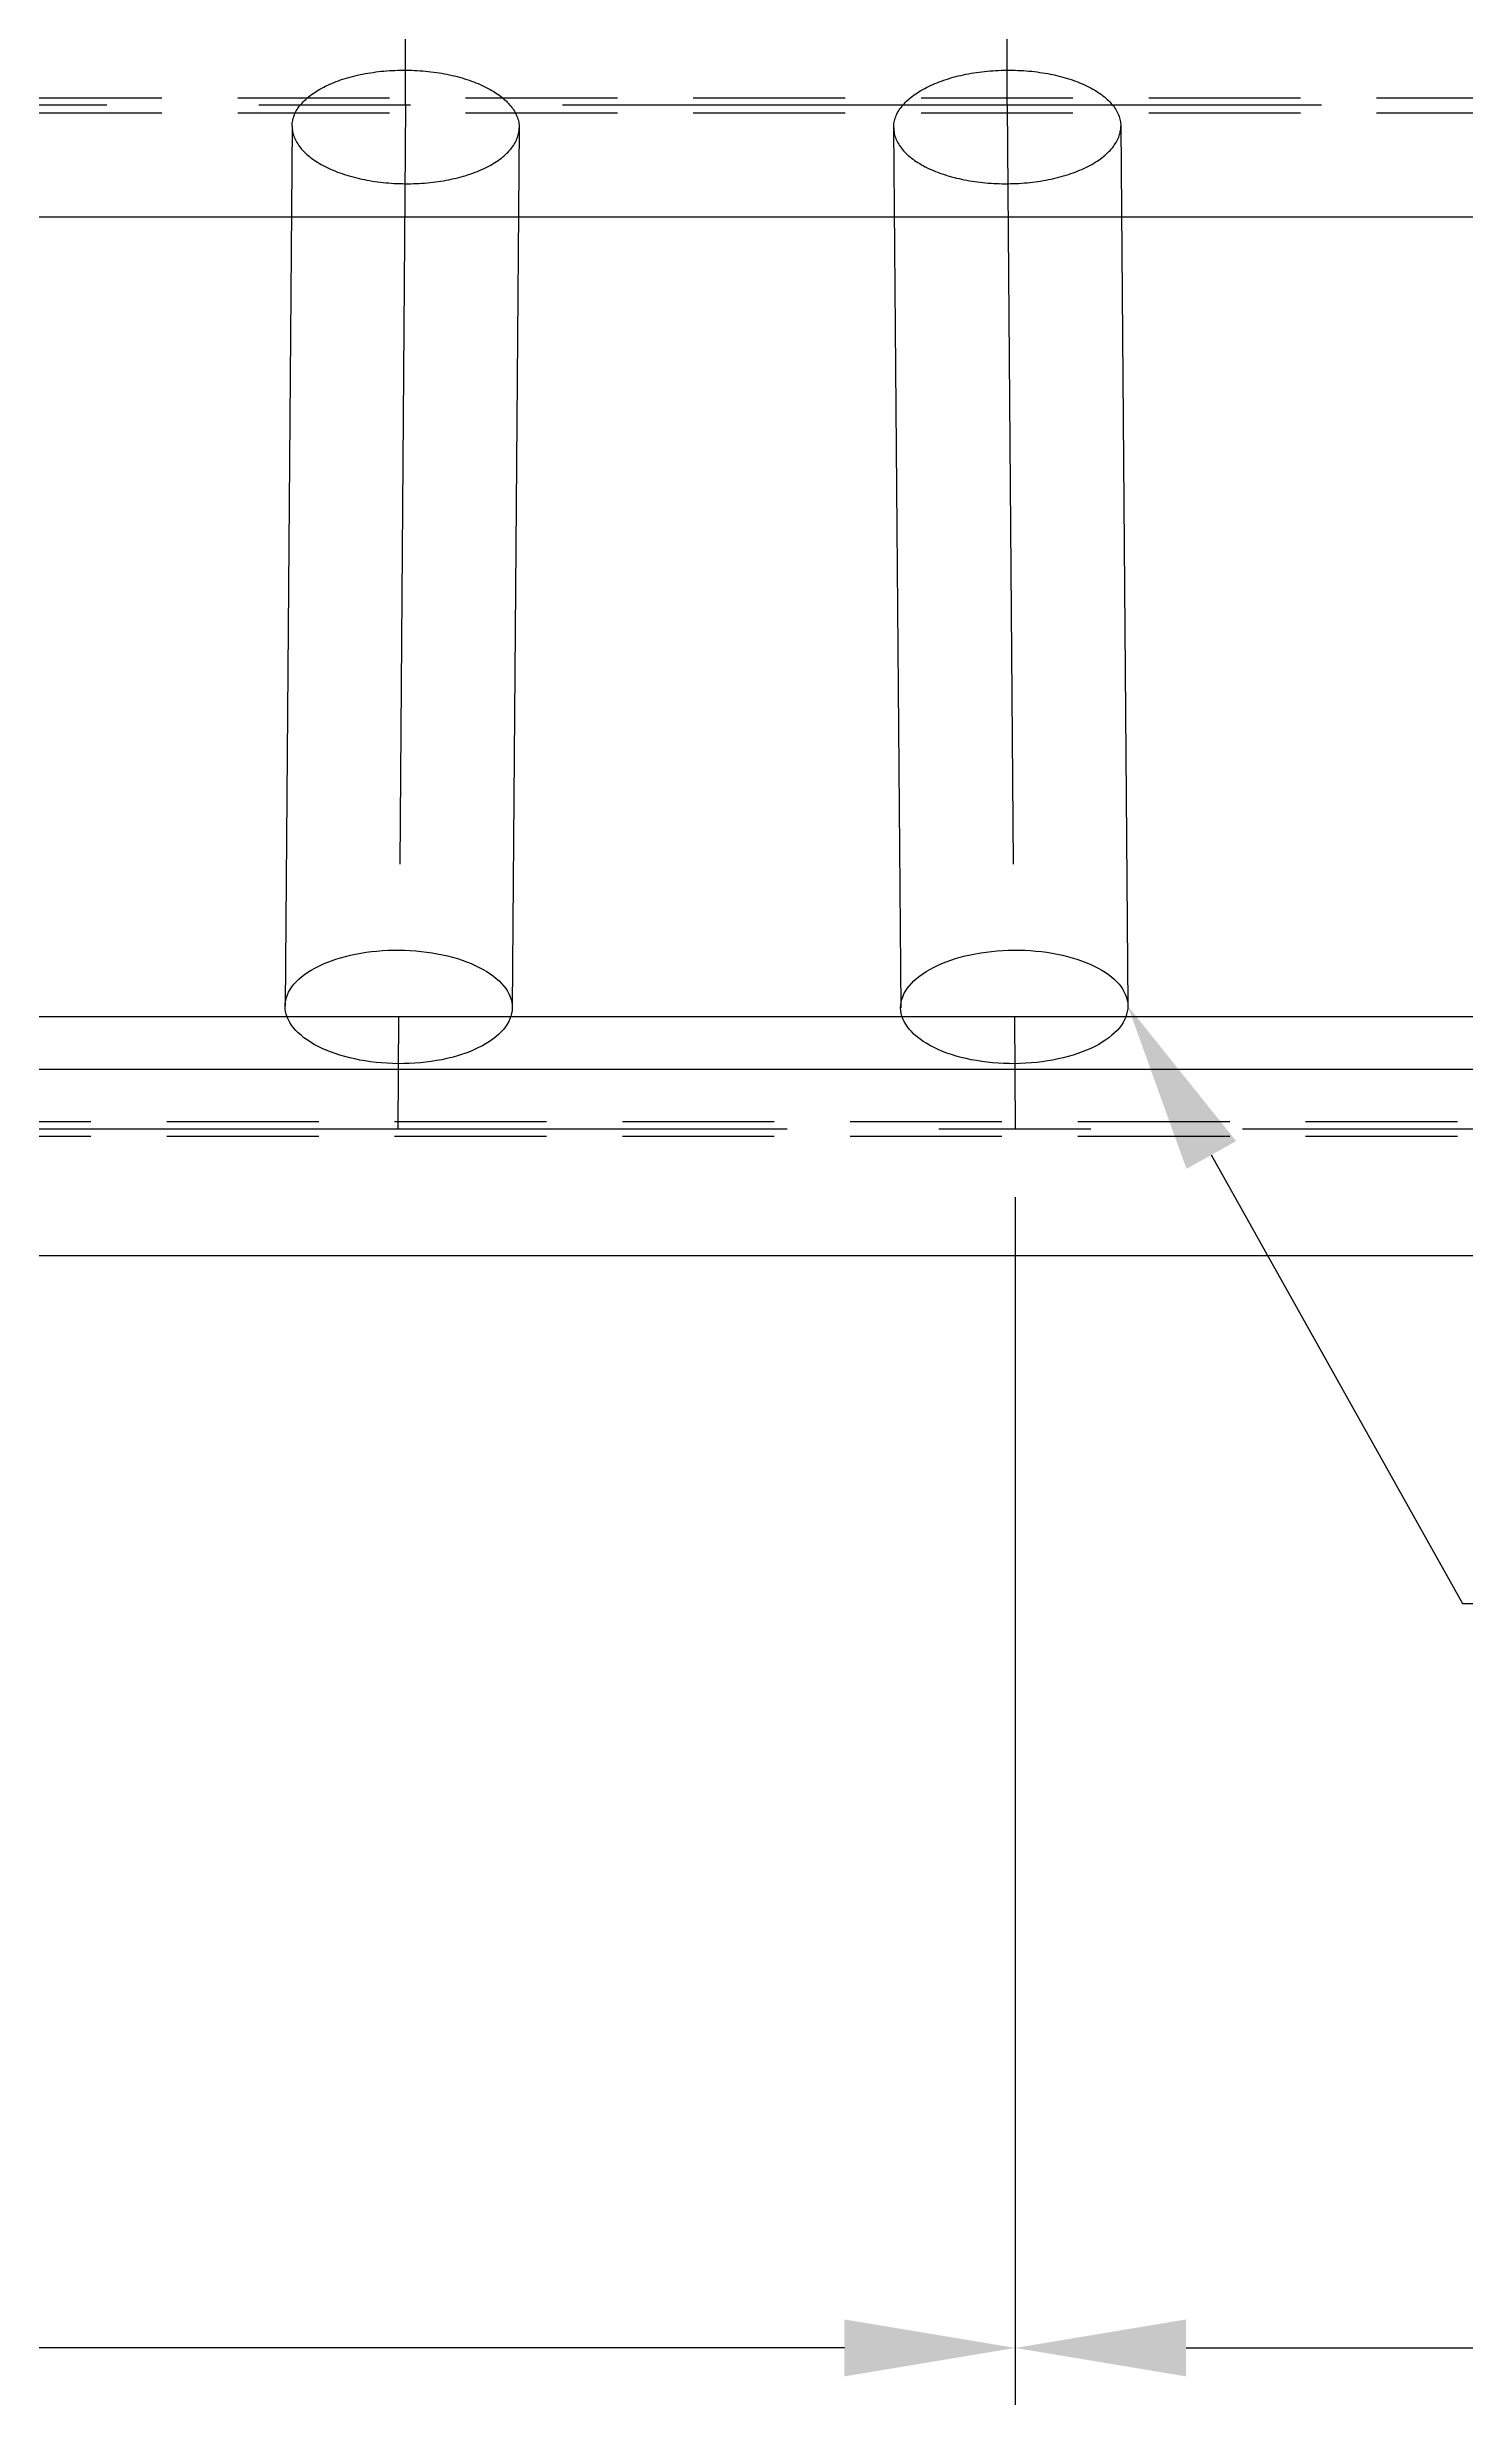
# Model space of a CAD drawing. Extents: x 0 to 13716, y 0 to 9144.
# Drawn here: x 8560 to 9034, y 2041 to 2830 of the extents above; entities that cross this region are included whole.
import ezdxf

# ---------------------------------------------------------------- set-up
doc = ezdxf.new("R2010")
doc.units = 0
doc.header["$LTSCALE"] = 8
for name, pattern in [('CENTER', [50.8, 31.75, -6.35, 6.35, -6.35]), ('HIDDEN', [9.525, 6.35, -3.175]), ('HIDDEN2', [4.7625, 3.175, -1.5875])]:
    doc.linetypes.add(name, pattern=pattern)
doc.layers.get('DEFPOINTS').update_dxf_attribs({"linetype": 'CONTINUOUS'})
for name, color, linetype in [('EMS_CL', 1, 'CENTER'), ('EMS_DIM', 3, 'CONTINUOUS'), ('EMS_HF', 3, 'HIDDEN2'), ('EMS_HIDDEN', 3, 'HIDDEN'), ('EMS_OBJECT', 2, 'CONTINUOUS')]:
    doc.layers.add(name, color=color, linetype=linetype)
doc.styles.add('ROMANS', font='Romans', dxfattribs={"width": 0.85, "height": 48})
doc.dimstyles.get("Standard").update_dxf_attribs({"dimtxt": 2.5, "dimasz": 2.5, "dimexe": 1.25, "dimexo": 0.625, "dimtad": 1, "dimcen": 2.5, "dimazin": 3, "dimtfac": 1, "dimtmove": 0, "dimatfit": 3})

# ---------------------------------------------------------------- blocks, each defined once
blk = doc.blocks.new('*U235')
at = {"layer": 'EMS_DIM'}
blk.add_lwpolyline([(8949.47, 2458.99), (9033.52, 2308.91), (9085.84, 2308.91)], dxfattribs=at)
blk.add_solid([(8941.16, 2454.33), (8921.54, 2508.85), (8957.78, 2463.64)], dxfattribs=at)
blk = doc.blocks.new('*U240')
at = {"layer": 'EMS_DIM', "style": 'ROMANS', "width": 0.85}
blk.add_text('X2', height=48, dxfattribs=at).set_placement((8432.8, 2075.06))
blk = doc.blocks.new('*D56')
at = {"layer": 'DEFPOINTS', "color": 0}
for p in [(8059.45, 2467.75), (8883.87, 2467.75), (8059.45, 2059.82)]:
    blk.add_point(p, dxfattribs=at)
at = {"layer": 'EMS_DIM'}
for p, q in [((8059.45, 2444.89), (8059.45, 2040.77)), ((8883.87, 2444.89), (8883.87, 2040.77)), ((8826.72, 2059.82), (8116.6, 2059.82))]:
    blk.add_line(p, q, dxfattribs=at)
for points in [[(8116.6, 2069.35), (8116.6, 2050.3), (8059.45, 2059.82)], [(8826.72, 2069.35), (8826.72, 2050.3), (8883.87, 2059.82)]]:
    blk.add_solid(points, dxfattribs=at)
at = {"layer": 'EMS_OBJECT'}
blk.add_blockref('*U240', (0, 0), dxfattribs=at)
blk = doc.blocks.new('*U241')
at = {"layer": 'EMS_DIM', "style": 'ROMANS', "width": 0.85}
blk.add_text('Y2', height=48, dxfattribs=at).set_placement((9157.79, 2075.06))
blk = doc.blocks.new('*D57')
at = {"layer": 'DEFPOINTS', "color": 0}
for p in [(8883.87, 2467.75), (9501.67, 2467.75), (9501.67, 2059.82)]:
    blk.add_point(p, dxfattribs=at)
at = {"layer": 'EMS_DIM'}
for p, q in [((8883.87, 2444.89), (8883.87, 2040.77)), ((9501.67, 2444.89), (9501.67, 2040.77)), ((8941.02, 2059.82), (9444.52, 2059.82))]:
    blk.add_line(p, q, dxfattribs=at)
for points in [[(8941.02, 2069.35), (8941.02, 2050.3), (8883.87, 2059.82)], [(9444.52, 2069.35), (9444.52, 2050.3), (9501.67, 2059.82)]]:
    blk.add_solid(points, dxfattribs=at)
at = {"layer": 'EMS_OBJECT'}
blk.add_blockref('*U241', (0, 0), dxfattribs=at)

msp = doc.modelspace()

# ---------------------------------------------------------------- linework, layer by layer
at = {"layer": 'EMS_CL'}
for p, q in [((8679.924, 2810.246), (8679.924, 3605.246)), ((8881.195, 2810.246), (8881.195, 3605.246)), ((8679.924, 2810.246), (8677.252, 2467.746)), ((8881.195, 2810.246), (8883.867, 2467.746))]:
    msp.add_line(p, q, dxfattribs=at)
at = {"layer": 'EMS_CL', "color": 252}
for p, q in [((9799.174, 2810.246), (7762.672, 2810.246)), ((7740.756, 2467.746), (9817.71, 2467.746))]:
    msp.add_line(p, q, dxfattribs=at)
at = {"layer": 'EMS_DIM'}
for p, q in [((8641.925, 2803.286), (8639.578, 2508.847)), ((8717.923, 2802.68), (8715.576, 2508.241)), ((8843.196, 2802.68), (8845.543, 2508.241)), ((8919.193, 2803.286), (8921.54, 2508.847))]:
    msp.add_line(p, q, dxfattribs=at)
for points in [[(8641.93, 2803.29, 0), (8641.94, 2803.75, 0), (8641.98, 2804.22, 0), (8642.04, 2804.68, 0), (8642.12, 2805.15, 0), (8642.23, 2805.61, 0), (8642.36, 2806.07, 0), (8642.51, 2806.53, 0), (8642.68, 2806.99, 0), (8642.88, 2807.44, 0), (8643.1, 2807.89, 0), (8643.34, 2808.34, 0), (8643.61, 2808.79, 0), (8643.89, 2809.23, 0), (8644.2, 2809.67, 0), (8644.53, 2810.1, 0), (8644.88, 2810.53, 0), (8645.25, 2810.96, 0), (8645.64, 2811.38, 0), (8646.05, 2811.8, 0), (8646.48, 2812.21, 0), (8646.94, 2812.61, 0), (8647.41, 2813.01, 0), (8647.9, 2813.4, 0), (8648.41, 2813.79, 0), (8648.94, 2814.17, 0), (8649.49, 2814.54, 0), (8650.06, 2814.91, 0), (8650.65, 2815.27, 0), (8651.25, 2815.62, 0), (8651.87, 2815.97, 0), (8652.51, 2816.3, 0), (8653.16, 2816.63, 0), (8653.83, 2816.95, 0), (8654.52, 2817.26, 0), (8655.22, 2817.57, 0), (8655.93, 2817.86, 0), (8656.67, 2818.15, 0), (8657.41, 2818.42, 0), (8658.17, 2818.69, 0), (8658.94, 2818.95, 0), (8659.72, 2819.2, 0), (8660.52, 2819.44, 0), (8661.33, 2819.66, 0), (8662.15, 2819.88, 0), (8662.97, 2820.09, 0), (8663.81, 2820.29, 0), (8664.66, 2820.48, 0), (8665.52, 2820.65, 0), (8666.39, 2820.82, 0), (8667.27, 2820.97, 0), (8668.15, 2821.12, 0), (8669.04, 2821.25, 0), (8669.94, 2821.38, 0), (8670.84, 2821.49, 0), (8671.75, 2821.59, 0), (8672.66, 2821.68, 0), (8673.58, 2821.75, 0), (8674.5, 2821.82, 0), (8675.42, 2821.88, 0), (8676.35, 2821.92, 0), (8677.28, 2821.95, 0), (8678.21, 2821.97, 0), (8679.14, 2821.98, 0), (8680.08, 2821.98, 0), (8681.01, 2821.97, 0), (8681.94, 2821.94, 0), (8682.87, 2821.91, 0), (8683.8, 2821.86, 0), (8684.73, 2821.8, 0), (8685.65, 2821.73, 0), (8686.57, 2821.65, 0), (8687.49, 2821.56, 0), (8688.4, 2821.45, 0), (8689.3, 2821.34, 0), (8690.2, 2821.21, 0), (8691.1, 2821.08, 0), (8691.99, 2820.93, 0), (8692.87, 2820.77, 0), (8693.74, 2820.6, 0), (8694.61, 2820.42, 0), (8695.46, 2820.23, 0), (8696.31, 2820.03, 0), (8697.14, 2819.82, 0), (8697.97, 2819.6, 0), (8698.79, 2819.37, 0), (8699.59, 2819.12, 0), (8700.38, 2818.87, 0), (8701.16, 2818.61, 0), (8701.93, 2818.34, 0), (8702.68, 2818.06, 0), (8703.42, 2817.78, 0), (8704.15, 2817.48, 0), (8704.86, 2817.17, 0), (8705.55, 2816.86, 0), (8706.24, 2816.53, 0), (8706.9, 2816.2, 0), (8707.55, 2815.86, 0), (8708.18, 2815.52, 0), (8708.8, 2815.16, 0), (8709.39, 2814.8, 0), (8709.97, 2814.43, 0), (8710.54, 2814.06, 0), (8711.08, 2813.68, 0), (8711.6, 2813.29, 0), (8712.11, 2812.89, 0), (8712.59, 2812.49, 0), (8713.06, 2812.08, 0), (8713.51, 2811.67, 0), (8713.93, 2811.26, 0), (8714.34, 2810.83, 0), (8714.72, 2810.41, 0), (8715.09, 2809.97, 0), (8715.43, 2809.54, 0), (8715.75, 2809.1, 0), (8716.05, 2808.66, 0), (8716.33, 2808.21, 0), (8716.59, 2807.76, 0), (8716.82, 2807.31, 0), (8717.03, 2806.85, 0), (8717.22, 2806.39, 0), (8717.39, 2805.93, 0), (8717.53, 2805.47, 0), (8717.66, 2805.01, 0), (8717.75, 2804.54, 0), (8717.83, 2804.08, 0), (8717.88, 2803.61, 0), (8717.92, 2803.15, 0), (8717.92, 2802.68, 0)], [(8843.2, 2802.68, 0), (8843.2, 2803.15, 0), (8843.23, 2803.61, 0), (8843.29, 2804.08, 0), (8843.36, 2804.54, 0), (8843.46, 2805.01, 0), (8843.58, 2805.47, 0), (8843.73, 2805.93, 0), (8843.9, 2806.39, 0), (8844.09, 2806.85, 0), (8844.3, 2807.31, 0), (8844.53, 2807.76, 0), (8844.79, 2808.21, 0), (8845.07, 2808.66, 0), (8845.37, 2809.1, 0), (8845.69, 2809.54, 0), (8846.03, 2809.97, 0), (8846.39, 2810.41, 0), (8846.78, 2810.83, 0), (8847.19, 2811.26, 0), (8847.61, 2811.67, 0), (8848.06, 2812.08, 0), (8848.52, 2812.49, 0), (8849.01, 2812.89, 0), (8849.52, 2813.29, 0), (8850.04, 2813.68, 0), (8850.58, 2814.06, 0), (8851.15, 2814.43, 0), (8851.73, 2814.8, 0), (8852.32, 2815.16, 0), (8852.94, 2815.52, 0), (8853.57, 2815.86, 0), (8854.22, 2816.2, 0), (8854.88, 2816.53, 0), (8855.56, 2816.86, 0), (8856.26, 2817.17, 0), (8856.97, 2817.48, 0), (8857.7, 2817.78, 0), (8858.44, 2818.06, 0), (8859.19, 2818.34, 0), (8859.96, 2818.61, 0), (8860.74, 2818.87, 0), (8861.53, 2819.12, 0), (8862.33, 2819.37, 0), (8863.15, 2819.6, 0), (8863.97, 2819.82, 0), (8864.81, 2820.03, 0), (8865.66, 2820.23, 0), (8866.51, 2820.42, 0), (8867.38, 2820.6, 0), (8868.25, 2820.77, 0), (8869.13, 2820.93, 0), (8870.02, 2821.08, 0), (8870.91, 2821.21, 0), (8871.81, 2821.34, 0), (8872.72, 2821.45, 0), (8873.63, 2821.56, 0), (8874.55, 2821.65, 0), (8875.47, 2821.73, 0), (8876.39, 2821.8, 0), (8877.32, 2821.86, 0), (8878.25, 2821.91, 0), (8879.18, 2821.94, 0), (8880.11, 2821.97, 0), (8881.04, 2821.98, 0), (8881.98, 2821.98, 0), (8882.91, 2821.97, 0), (8883.84, 2821.95, 0), (8884.77, 2821.92, 0), (8885.7, 2821.88, 0), (8886.62, 2821.82, 0), (8887.54, 2821.75, 0), (8888.46, 2821.68, 0), (8889.37, 2821.59, 0), (8890.28, 2821.49, 0), (8891.18, 2821.38, 0), (8892.08, 2821.25, 0), (8892.97, 2821.12, 0), (8893.85, 2820.97, 0), (8894.73, 2820.82, 0), (8895.6, 2820.65, 0), (8896.45, 2820.48, 0), (8897.3, 2820.29, 0), (8898.14, 2820.09, 0), (8898.97, 2819.88, 0), (8899.79, 2819.66, 0), (8900.6, 2819.44, 0), (8901.4, 2819.2, 0), (8902.18, 2818.95, 0), (8902.95, 2818.69, 0), (8903.71, 2818.42, 0), (8904.45, 2818.15, 0), (8905.18, 2817.86, 0), (8905.9, 2817.57, 0), (8906.6, 2817.26, 0), (8907.29, 2816.95, 0), (8907.96, 2816.63, 0), (8908.61, 2816.3, 0), (8909.25, 2815.97, 0), (8909.87, 2815.62, 0), (8910.47, 2815.27, 0), (8911.06, 2814.91, 0), (8911.63, 2814.54, 0), (8912.17, 2814.17, 0), (8912.71, 2813.79, 0), (8913.22, 2813.4, 0), (8913.71, 2813.01, 0), (8914.18, 2812.61, 0), (8914.64, 2812.21, 0), (8915.07, 2811.8, 0), (8915.48, 2811.38, 0), (8915.87, 2810.96, 0), (8916.24, 2810.53, 0), (8916.59, 2810.1, 0), (8916.92, 2809.67, 0), (8917.23, 2809.23, 0), (8917.51, 2808.79, 0), (8917.78, 2808.34, 0), (8918.02, 2807.89, 0), (8918.24, 2807.44, 0), (8918.43, 2806.99, 0), (8918.61, 2806.53, 0), (8918.76, 2806.07, 0), (8918.89, 2805.61, 0), (8919, 2805.15, 0), (8919.08, 2804.68, 0), (8919.14, 2804.22, 0), (8919.18, 2803.75, 0), (8919.19, 2803.29, 0)], [(8639.58, 2508.85, 0), (8639.63, 2509.78, 0), (8639.78, 2510.71, 0), (8640.01, 2511.63, 0), (8640.34, 2512.55, 0), (8640.75, 2513.45, 0), (8641.26, 2514.35, 0), (8641.85, 2515.23, 0), (8642.53, 2516.09, 0), (8643.29, 2516.94, 0), (8644.14, 2517.77, 0), (8645.06, 2518.57, 0), (8646.07, 2519.35, 0), (8647.15, 2520.11, 0), (8648.3, 2520.83, 0), (8649.52, 2521.53, 0), (8650.82, 2522.19, 0), (8652.17, 2522.82, 0), (8653.59, 2523.42, 0), (8655.06, 2523.98, 0), (8656.59, 2524.51, 0), (8658.17, 2525, 0), (8659.8, 2525.44, 0), (8661.47, 2525.85, 0), (8663.18, 2526.21, 0), (8664.92, 2526.53, 0), (8666.69, 2526.81, 0), (8668.49, 2527.05, 0), (8670.31, 2527.24, 0), (8672.15, 2527.38, 0), (8674, 2527.48, 0), (8675.86, 2527.54, 0), (8677.73, 2527.54, 0), (8679.59, 2527.51, 0), (8681.45, 2527.42, 0), (8683.3, 2527.29, 0), (8685.14, 2527.12, 0), (8686.96, 2526.9, 0), (8688.75, 2526.64, 0), (8690.52, 2526.33, 0), (8692.26, 2525.98, 0), (8693.96, 2525.59, 0), (8695.62, 2525.16, 0), (8697.24, 2524.68, 0), (8698.81, 2524.17, 0), (8700.33, 2523.62, 0), (8701.8, 2523.04, 0), (8703.21, 2522.42, 0), (8704.55, 2521.76, 0), (8705.83, 2521.08, 0), (8707.05, 2520.36, 0), (8708.19, 2519.62, 0), (8709.26, 2518.85, 0), (8710.25, 2518.05, 0), (8711.16, 2517.23, 0), (8711.99, 2516.39, 0), (8712.74, 2515.53, 0), (8713.41, 2514.66, 0), (8713.98, 2513.77, 0), (8714.47, 2512.87, 0), (8714.88, 2511.95, 0), (8715.19, 2511.03, 0), (8715.41, 2510.1, 0), (8715.54, 2509.17, 0), (8715.58, 2508.24, 0), (8715.52, 2507.31, 0), (8715.38, 2506.38, 0), (8715.14, 2505.46, 0), (8714.82, 2504.54, 0), (8714.4, 2503.63, 0), (8713.9, 2502.74, 0), (8713.3, 2501.86, 0), (8712.63, 2500.99, 0), (8711.86, 2500.15, 0), (8711.02, 2499.32, 0), (8710.09, 2498.52, 0), (8709.09, 2497.74, 0), (8708.01, 2496.98, 0), (8706.85, 2496.26, 0), (8705.63, 2495.56, 0), (8704.34, 2494.9, 0), (8702.98, 2494.26, 0), (8701.57, 2493.67, 0), (8700.09, 2493.1, 0), (8698.56, 2492.58, 0), (8696.98, 2492.09, 0), (8695.36, 2491.65, 0), (8693.69, 2491.24, 0), (8691.98, 2490.87, 0), (8690.24, 2490.55, 0), (8688.46, 2490.27, 0), (8686.66, 2490.04, 0), (8684.84, 2489.85, 0), (8683, 2489.71, 0), (8681.15, 2489.61, 0), (8679.29, 2489.55, 0), (8677.43, 2489.54, 0), (8675.56, 2489.58, 0), (8673.7, 2489.67, 0), (8671.85, 2489.79, 0), (8670.02, 2489.97, 0), (8668.2, 2490.19, 0), (8666.4, 2490.45, 0), (8664.63, 2490.76, 0), (8662.9, 2491.11, 0), (8661.19, 2491.5, 0), (8659.53, 2491.93, 0), (8657.91, 2492.4, 0), (8656.34, 2492.91, 0), (8654.82, 2493.46, 0), (8653.35, 2494.05, 0), (8651.95, 2494.67, 0), (8650.6, 2495.32, 0), (8649.32, 2496.01, 0), (8648.11, 2496.72, 0), (8646.97, 2497.47, 0), (8645.9, 2498.24, 0), (8644.91, 2499.04, 0), (8643.99, 2499.85, 0), (8643.16, 2500.69, 0), (8642.41, 2501.55, 0), (8641.75, 2502.43, 0), (8641.17, 2503.32, 0), (8640.68, 2504.22, 0), (8640.28, 2505.13, 0), (8639.97, 2506.06, 0), (8639.75, 2506.98, 0), (8639.62, 2507.91, 0), (8639.58, 2508.85, 0)], [(8845.54, 2508.24, 0), (8845.58, 2509.17, 0), (8845.71, 2510.1, 0), (8845.93, 2511.03, 0), (8846.24, 2511.95, 0), (8846.64, 2512.87, 0), (8847.13, 2513.77, 0), (8847.71, 2514.66, 0), (8848.38, 2515.53, 0), (8849.13, 2516.39, 0), (8849.96, 2517.23, 0), (8850.87, 2518.05, 0), (8851.86, 2518.85, 0), (8852.93, 2519.62, 0), (8854.07, 2520.36, 0), (8855.28, 2521.08, 0), (8856.57, 2521.76, 0), (8857.91, 2522.42, 0), (8859.32, 2523.04, 0), (8860.78, 2523.62, 0), (8862.3, 2524.17, 0), (8863.88, 2524.68, 0), (8865.5, 2525.16, 0), (8867.16, 2525.59, 0), (8868.86, 2525.98, 0), (8870.6, 2526.33, 0), (8872.37, 2526.64, 0), (8874.16, 2526.9, 0), (8875.98, 2527.12, 0), (8877.82, 2527.29, 0), (8879.67, 2527.42, 0), (8881.53, 2527.51, 0), (8883.39, 2527.54, 0), (8885.25, 2527.54, 0), (8887.12, 2527.48, 0), (8888.97, 2527.38, 0), (8890.81, 2527.24, 0), (8892.63, 2527.05, 0), (8894.43, 2526.81, 0), (8896.2, 2526.53, 0), (8897.94, 2526.21, 0), (8899.65, 2525.85, 0), (8901.32, 2525.44, 0), (8902.95, 2525, 0), (8904.53, 2524.51, 0), (8906.06, 2523.98, 0), (8907.53, 2523.42, 0), (8908.95, 2522.82, 0), (8910.3, 2522.19, 0), (8911.59, 2521.53, 0), (8912.82, 2520.83, 0), (8913.97, 2520.11, 0), (8915.05, 2519.35, 0), (8916.06, 2518.57, 0), (8916.98, 2517.77, 0), (8917.83, 2516.94, 0), (8918.59, 2516.09, 0), (8919.27, 2515.23, 0), (8919.86, 2514.35, 0), (8920.36, 2513.45, 0), (8920.78, 2512.55, 0), (8921.11, 2511.63, 0), (8921.34, 2510.71, 0), (8921.49, 2509.78, 0), (8921.54, 2508.85, 0), (8921.5, 2507.91, 0), (8921.37, 2506.98, 0), (8921.15, 2506.06, 0), (8920.84, 2505.13, 0), (8920.44, 2504.22, 0), (8919.95, 2503.32, 0), (8919.37, 2502.43, 0), (8918.71, 2501.55, 0), (8917.96, 2500.69, 0), (8917.12, 2499.85, 0), (8916.21, 2499.04, 0), (8915.22, 2498.24, 0), (8914.15, 2497.47, 0), (8913.01, 2496.72, 0), (8911.8, 2496.01, 0), (8910.52, 2495.32, 0), (8909.17, 2494.67, 0), (8907.76, 2494.05, 0), (8906.3, 2493.46, 0), (8904.78, 2492.91, 0), (8903.21, 2492.4, 0), (8901.59, 2491.93, 0), (8899.92, 2491.5, 0), (8898.22, 2491.11, 0), (8896.49, 2490.76, 0), (8894.72, 2490.45, 0), (8892.92, 2490.19, 0), (8891.1, 2489.97, 0), (8889.27, 2489.79, 0), (8887.42, 2489.67, 0), (8885.56, 2489.58, 0), (8883.69, 2489.54, 0), (8881.83, 2489.55, 0), (8879.97, 2489.61, 0), (8878.12, 2489.71, 0), (8876.28, 2489.85, 0), (8874.46, 2490.04, 0), (8872.66, 2490.27, 0), (8870.88, 2490.55, 0), (8869.14, 2490.87, 0), (8867.43, 2491.24, 0), (8865.76, 2491.65, 0), (8864.14, 2492.09, 0), (8862.56, 2492.58, 0), (8861.03, 2493.1, 0), (8859.55, 2493.67, 0), (8858.14, 2494.26, 0), (8856.78, 2494.9, 0), (8855.49, 2495.56, 0), (8854.26, 2496.26, 0), (8853.11, 2496.98, 0), (8852.03, 2497.74, 0), (8851.03, 2498.52, 0), (8850.1, 2499.32, 0), (8849.26, 2500.15, 0), (8848.49, 2500.99, 0), (8847.81, 2501.86, 0), (8847.22, 2502.74, 0), (8846.72, 2503.63, 0), (8846.3, 2504.54, 0), (8845.98, 2505.46, 0), (8845.74, 2506.38, 0), (8845.6, 2507.31, 0), (8845.54, 2508.24, 0)]]:
    msp.add_polyline3d(points, dxfattribs=at)
at = {"layer": 'EMS_HF'}
for points in [[(8641.93, 2803.29, 0), (8641.93, 2802.82, 0), (8641.96, 2802.35, 0), (8642.02, 2801.89, 0), (8642.09, 2801.42, 0), (8642.19, 2800.96, 0), (8642.31, 2800.5, 0), (8642.46, 2800.03, 0), (8642.63, 2799.57, 0), (8642.82, 2799.12, 0), (8643.03, 2798.66, 0), (8643.26, 2798.21, 0), (8643.52, 2797.76, 0), (8643.8, 2797.31, 0), (8644.1, 2796.87, 0), (8644.42, 2796.43, 0), (8644.76, 2795.99, 0), (8645.12, 2795.56, 0), (8645.51, 2795.13, 0), (8645.91, 2794.71, 0), (8646.34, 2794.29, 0), (8646.79, 2793.88, 0), (8647.25, 2793.48, 0), (8647.74, 2793.07, 0), (8648.25, 2792.68, 0), (8648.77, 2792.29, 0), (8649.31, 2791.91, 0), (8649.87, 2791.53, 0), (8650.45, 2791.16, 0), (8651.05, 2790.8, 0), (8651.67, 2790.45, 0), (8652.3, 2790.1, 0), (8652.95, 2789.76, 0), (8653.61, 2789.43, 0), (8654.29, 2789.11, 0), (8654.99, 2788.79, 0), (8655.7, 2788.49, 0), (8656.43, 2788.19, 0), (8657.17, 2787.9, 0), (8657.92, 2787.62, 0), (8658.69, 2787.35, 0), (8659.47, 2787.09, 0), (8660.26, 2786.84, 0), (8661.06, 2786.6, 0), (8661.88, 2786.37, 0), (8662.7, 2786.15, 0), (8663.54, 2785.94, 0), (8664.39, 2785.74, 0), (8665.24, 2785.55, 0), (8666.11, 2785.37, 0), (8666.98, 2785.2, 0), (8667.86, 2785.04, 0), (8668.75, 2784.89, 0), (8669.64, 2784.75, 0), (8670.54, 2784.63, 0), (8671.45, 2784.51, 0), (8672.36, 2784.41, 0), (8673.28, 2784.32, 0), (8674.2, 2784.23, 0), (8675.12, 2784.16, 0), (8676.05, 2784.11, 0), (8676.98, 2784.06, 0), (8677.91, 2784.02, 0), (8678.84, 2784, 0), (8679.77, 2783.98, 0), (8680.71, 2783.98, 0), (8681.64, 2783.99, 0), (8682.57, 2784.01, 0), (8683.5, 2784.05, 0), (8684.43, 2784.09, 0), (8685.35, 2784.15, 0), (8686.27, 2784.21, 0), (8687.19, 2784.29, 0), (8688.1, 2784.38, 0), (8689.01, 2784.48, 0), (8689.91, 2784.59, 0), (8690.81, 2784.71, 0), (8691.7, 2784.85, 0), (8692.58, 2784.99, 0), (8693.46, 2785.15, 0), (8694.33, 2785.31, 0), (8695.18, 2785.49, 0), (8696.03, 2785.68, 0), (8696.87, 2785.88, 0), (8697.7, 2786.08, 0), (8698.52, 2786.3, 0), (8699.33, 2786.53, 0), (8700.13, 2786.77, 0), (8700.91, 2787.02, 0), (8701.68, 2787.28, 0), (8702.44, 2787.54, 0), (8703.18, 2787.82, 0), (8703.91, 2788.1, 0), (8704.63, 2788.4, 0), (8705.33, 2788.7, 0), (8706.02, 2789.01, 0), (8706.69, 2789.33, 0), (8707.34, 2789.66, 0), (8707.98, 2790, 0), (8708.6, 2790.34, 0), (8709.2, 2790.7, 0), (8709.79, 2791.06, 0), (8710.35, 2791.42, 0), (8710.9, 2791.8, 0), (8711.43, 2792.18, 0), (8711.95, 2792.56, 0), (8712.44, 2792.96, 0), (8712.91, 2793.35, 0), (8713.36, 2793.76, 0), (8713.8, 2794.17, 0), (8714.21, 2794.59, 0), (8714.6, 2795.01, 0), (8714.97, 2795.43, 0), (8715.32, 2795.86, 0), (8715.65, 2796.3, 0), (8715.96, 2796.74, 0), (8716.24, 2797.18, 0), (8716.51, 2797.62, 0), (8716.75, 2798.07, 0), (8716.97, 2798.52, 0), (8717.16, 2798.98, 0), (8717.34, 2799.44, 0), (8717.49, 2799.9, 0), (8717.62, 2800.36, 0), (8717.73, 2800.82, 0), (8717.81, 2801.28, 0), (8717.87, 2801.75, 0), (8717.91, 2802.21, 0), (8717.92, 2802.68, 0)], [(8843.2, 2802.68, 0), (8843.21, 2802.21, 0), (8843.25, 2801.75, 0), (8843.31, 2801.28, 0), (8843.39, 2800.82, 0), (8843.5, 2800.36, 0), (8843.63, 2799.9, 0), (8843.78, 2799.44, 0), (8843.96, 2798.98, 0), (8844.15, 2798.52, 0), (8844.37, 2798.07, 0), (8844.61, 2797.62, 0), (8844.88, 2797.18, 0), (8845.16, 2796.74, 0), (8845.47, 2796.3, 0), (8845.8, 2795.86, 0), (8846.15, 2795.43, 0), (8846.52, 2795.01, 0), (8846.91, 2794.59, 0), (8847.32, 2794.17, 0), (8847.75, 2793.76, 0), (8848.21, 2793.35, 0), (8848.68, 2792.96, 0), (8849.17, 2792.56, 0), (8849.68, 2792.18, 0), (8850.21, 2791.8, 0), (8850.76, 2791.42, 0), (8851.33, 2791.06, 0), (8851.92, 2790.7, 0), (8852.52, 2790.34, 0), (8853.14, 2790, 0), (8853.78, 2789.66, 0), (8854.43, 2789.33, 0), (8855.1, 2789.01, 0), (8855.79, 2788.7, 0), (8856.49, 2788.4, 0), (8857.21, 2788.1, 0), (8857.94, 2787.82, 0), (8858.68, 2787.54, 0), (8859.44, 2787.28, 0), (8860.21, 2787.02, 0), (8860.99, 2786.77, 0), (8861.79, 2786.53, 0), (8862.6, 2786.3, 0), (8863.42, 2786.08, 0), (8864.25, 2785.88, 0), (8865.08, 2785.68, 0), (8865.93, 2785.49, 0), (8866.79, 2785.31, 0), (8867.66, 2785.15, 0), (8868.54, 2784.99, 0), (8869.42, 2784.85, 0), (8870.31, 2784.71, 0), (8871.21, 2784.59, 0), (8872.11, 2784.48, 0), (8873.02, 2784.38, 0), (8873.93, 2784.29, 0), (8874.85, 2784.21, 0), (8875.77, 2784.15, 0), (8876.69, 2784.09, 0), (8877.62, 2784.05, 0), (8878.55, 2784.01, 0), (8879.48, 2783.99, 0), (8880.41, 2783.98, 0), (8881.35, 2783.98, 0), (8882.28, 2784, 0), (8883.21, 2784.02, 0), (8884.14, 2784.06, 0), (8885.07, 2784.11, 0), (8886, 2784.16, 0), (8886.92, 2784.23, 0), (8887.84, 2784.32, 0), (8888.76, 2784.41, 0), (8889.67, 2784.51, 0), (8890.57, 2784.63, 0), (8891.48, 2784.75, 0), (8892.37, 2784.89, 0), (8893.26, 2785.04, 0), (8894.14, 2785.2, 0), (8895.01, 2785.37, 0), (8895.88, 2785.55, 0), (8896.73, 2785.74, 0), (8897.58, 2785.94, 0), (8898.41, 2786.15, 0), (8899.24, 2786.37, 0), (8900.06, 2786.6, 0), (8900.86, 2786.84, 0), (8901.65, 2787.09, 0), (8902.43, 2787.35, 0), (8903.2, 2787.62, 0), (8903.95, 2787.9, 0), (8904.69, 2788.19, 0), (8905.42, 2788.49, 0), (8906.13, 2788.79, 0), (8906.83, 2789.11, 0), (8907.51, 2789.43, 0), (8908.17, 2789.76, 0), (8908.82, 2790.1, 0), (8909.45, 2790.45, 0), (8910.07, 2790.8, 0), (8910.66, 2791.16, 0), (8911.24, 2791.53, 0), (8911.81, 2791.91, 0), (8912.35, 2792.29, 0), (8912.87, 2792.68, 0), (8913.38, 2793.07, 0), (8913.87, 2793.48, 0), (8914.33, 2793.88, 0), (8914.78, 2794.29, 0), (8915.2, 2794.71, 0), (8915.61, 2795.13, 0), (8915.99, 2795.56, 0), (8916.36, 2795.99, 0), (8916.7, 2796.43, 0), (8917.02, 2796.87, 0), (8917.32, 2797.31, 0), (8917.6, 2797.76, 0), (8917.86, 2798.21, 0), (8918.09, 2798.66, 0), (8918.3, 2799.12, 0), (8918.49, 2799.57, 0), (8918.66, 2800.03, 0), (8918.8, 2800.5, 0), (8918.93, 2800.96, 0), (8919.03, 2801.42, 0), (8919.1, 2801.89, 0), (8919.16, 2802.35, 0), (8919.19, 2802.82, 0), (8919.19, 2803.29, 0)]]:
    msp.add_polyline3d(points, dxfattribs=at)
at = {"layer": 'EMS_HIDDEN', "color": 252}
for p, q in [((7785.562, 2812.746), (9775.557, 2812.746)), ((7785.562, 2807.746), (9775.557, 2807.746)), ((7761.821, 2470.246), (9799.298, 2470.246)), ((7761.821, 2465.246), (9799.298, 2465.246))]:
    msp.add_line(p, q, dxfattribs=at)
at = {"layer": 'EMS_OBJECT', "color": 252}
for p, q in [((9775.557, 2772.746), (7785.562, 2772.746)), ((9799.298, 2505.246), (7761.821, 2505.246)), ((7761.821, 2487.746), (9799.298, 2487.746)), ((9799.298, 2425.246), (7761.821, 2425.246))]:
    msp.add_line(p, q, dxfattribs=at)

# ---------------------------------------------------------------- block references
at = {"layer": 'EMS_OBJECT'}
msp.add_blockref('*U235', (0, 0), dxfattribs=at)

# ---------------------------------------------------------------- dimensions: what is measured, and where the dimension line sits
at = {"layer": 'EMS_DIM'}
dim = msp.add_linear_dim(base=(8059.454, 2059.822), p1=(8883.867, 2467.746), p2=(8059.454, 2467.746), text='X2', dimstyle='Standard', dxfattribs=at)
dim.commit()
dim.dimension.update_dxf_attribs({"geometry": '*D56', "text_midpoint": (8471.66, 2099.062)})
dim = msp.add_linear_dim(base=(9501.665, 2059.822), p1=(8883.867, 2467.746), p2=(9501.665, 2467.746), angle=180, text='Y2', dimstyle='Standard', dxfattribs=at)
dim.commit()
dim.dimension.update_dxf_attribs({"geometry": '*D57', "text_midpoint": (9192.766, 2099.062)})

doc.saveas('drawing.dxf')
